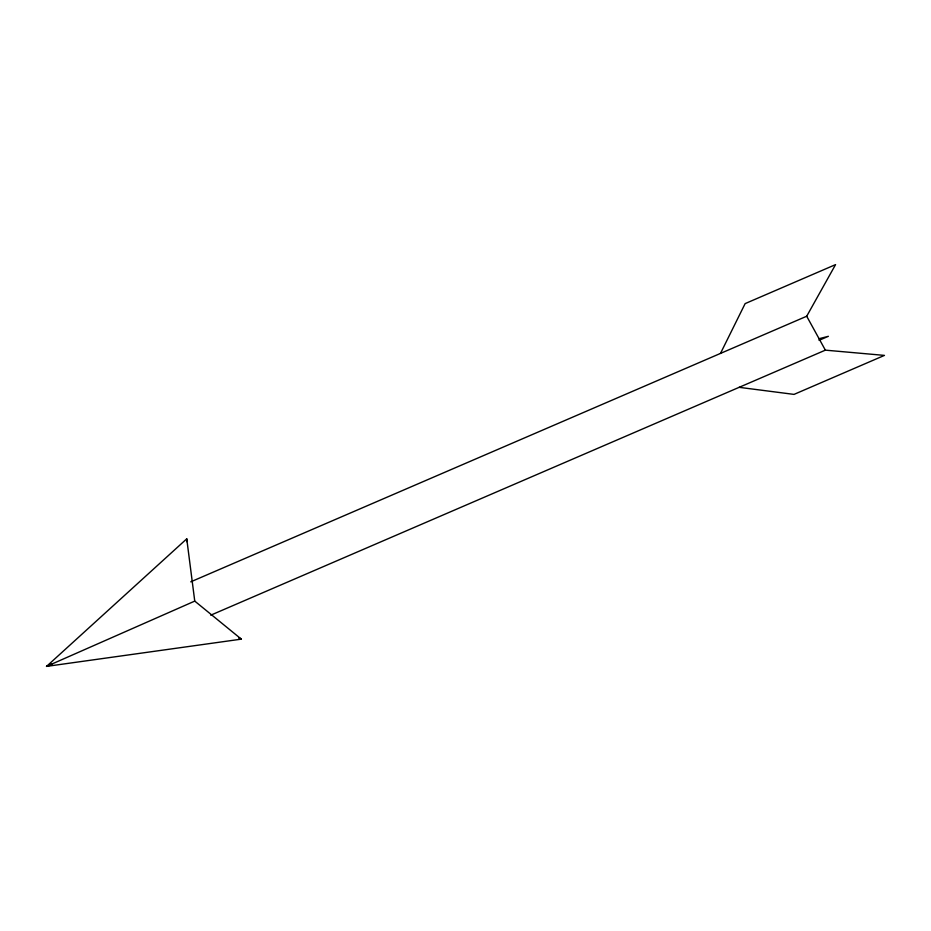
<?xml version="1.0" encoding="UTF-8"?>
<svg xmlns="http://www.w3.org/2000/svg" width="931" height="931" viewBox="0 0 931 931"><rect width="100%" height="100%" fill="white"/><g stroke="black" fill="none" stroke-linecap="round" stroke-linejoin="round"><path stroke-width="1.4" d="M186.654 541.679L186.747 538.84L46.55 666.387L241.338 639.143L194.754 601.1L186.747 538.84M720.489 353.408L745.137 303.611L835.561 264.613L806.7 316.237L190.75 581.84M51.729 663.78L46.55 666.387L52.031 664.431M194.754 601.1L46.55 666.387L49.262 665.374M819.071 340.327L828.381 336.312L818.721 338.803M210.755 615.182L825.366 350.149L884.45 355.398L794.027 394.395L739.167 387.331M238.813 637.84L241.338 639.143L238.86 637.735M806.7 316.237L825.366 350.149"/></g></svg>
